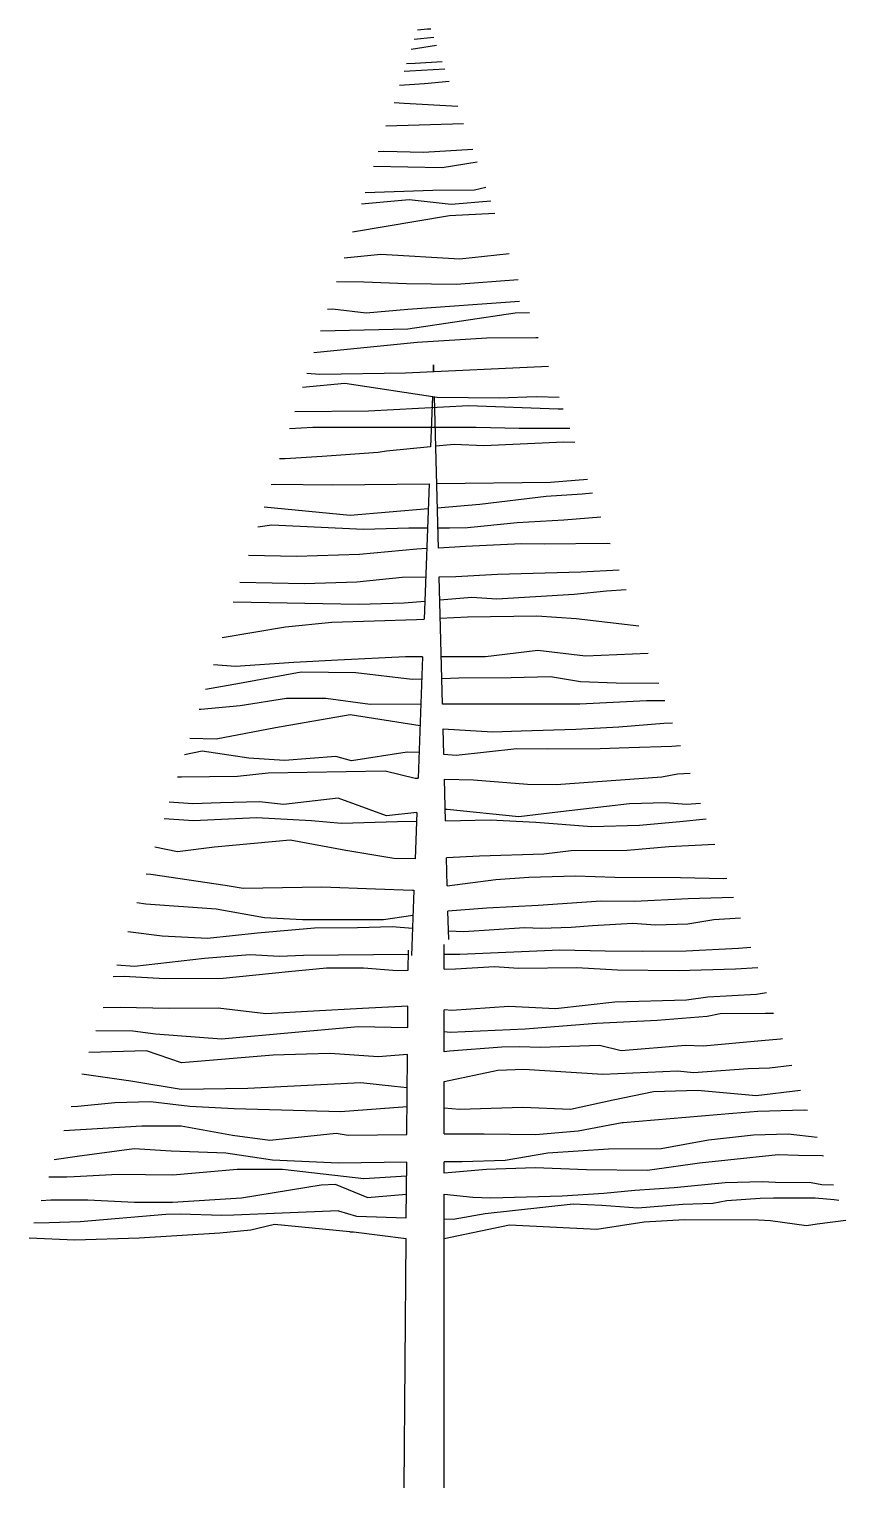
# Model space of a CAD drawing. Extents: x -1.61 to 1.72, y 0 to 5.96.
import ezdxf

# ---------------------------------------------------------------- set-up
doc = ezdxf.new("R2010")
doc.units = 0
doc.header["$LTSCALE"] = 0.0006
doc.header["$MEASUREMENT"] = 0
doc.layers.get('0').update_dxf_attribs({"linetype": 'CONTINUOUS'})

msp = doc.modelspace()

# ---------------------------------------------------------------- linework, layer by layer
for points in [[(0.0272, 5.957), (0.0129, 5.9566), (-0.0279, 5.9528)], [(0.0391, 5.9228), (-0.0403, 5.9144)], [(0.0505, 5.8901), (-0.0531, 5.8746)], [(0.084, 5.7939), (-0.059, 5.7851), (-0.0821, 5.7844)], [(0.0737, 5.8234), (-0.0368, 5.8165), (-0.0721, 5.8155)], [(0.1014, 5.7438), (0.0016, 5.7344), (-0.1006, 5.7269)], [(-0.1229, 5.6574), (-0.0815, 5.6546), (0.1368, 5.6424)], [(-0.1561, 5.5629), (0.1612, 5.5723)], [(0.1983, 5.4657), (-0.0022, 5.4535), (-0.1652, 5.4568), (-0.1876, 5.4561)], [(0.2165, 5.4136), (0.0729, 5.3906), (-0.2066, 5.3968)], [(-0.2411, 5.2896), (0.0349, 5.2999), (0.2059, 5.3009), (0.252, 5.3116)], [(0.2721, 5.254), (0.1099, 5.2411), (-0.0617, 5.2604), (-0.2564, 5.242)], [(-0.2926, 5.1292), (0.1031, 5.1961), (0.289, 5.2056)], [(0.3469, 5.0392), (0.145, 5.0183), (-0.1772, 5.0372), (-0.3273, 5.0213)], [(-0.3579, 4.926), (-0.2471, 4.9252), (-0.0719, 4.9182), (0.1318, 4.9161), (0.3834, 4.9344)], [(0.3886, 4.8454), (-0.0672, 4.8126), (-0.2372, 4.7978), (-0.374, 4.8132), (-0.3944, 4.8126)], [(0.4305, 4.7992), (0.3714, 4.7971), (-0.0663, 4.7312), (-0.4229, 4.724)], [(-0.4508, 4.6371), (-0.0281, 4.6794), (0.2564, 4.696), (0.4558, 4.6978), (0.466, 4.6976)], [(0.5073, 4.5788), (-0.0763, 4.5524), (-0.4267, 4.5469), (-0.4787, 4.5502)], [(0.0389, 4.5576), (0.0382, 4.5867), (0.0371, 4.5576)], [(-0.4965, 4.4948), (-0.3234, 4.511), (0.0533, 4.454), (0.3066, 4.4518), (0.4574, 4.4563), (0.5509, 4.4539)], [(0.5678, 4.4053), (0.5466, 4.4054), (0.1809, 4.4189), (-0.2275, 4.397), (-0.5287, 4.3945)], [(0.0333, 4.4571), (0.0257, 4.2517)], [(0.0579, 3.8381), (0.0416, 4.4558)], [(-0.5505, 4.3267), (-0.4544, 4.3319), (0.2127, 4.3322), (0.3882, 4.3277), (0.5947, 4.3281)], [(0.0257, 4.2517), (-0.1544, 4.2337), (-0.1884, 4.2278), (-0.4167, 4.2113), (-0.5674, 4.2019), (-0.5906, 4.2021)], [(0.6154, 4.2687), (0.5701, 4.2698), (0.2442, 4.2552), (0.1223, 4.2614), (0.047, 4.2538)], [(0.051, 4.1014), (0.5164, 4.1075), (0.6673, 4.1196)], [(-0.6243, 4.0973), (-0.613, 4.0984), (-0.3744, 4.0957), (0.02, 4.1009)], [(0.02, 4.1009), (-0.0006, 3.5477)], [(0.6876, 4.0615), (0.6445, 4.0578), (0.4987, 4.0486), (0.227, 4.0162), (0.0536, 4.0015)], [(0.0162, 3.9983), (-0.3025, 3.9713), (-0.654, 4.0046)], [(-0.6799, 3.9241), (-0.6227, 3.9326), (-0.2472, 3.9145), (-0.0624, 3.92), (0.0133, 3.92)], [(0.0558, 3.92), (0.1032, 3.92), (0.1762, 3.9222), (0.3801, 3.9428), (0.5697, 3.9533), (0.7209, 3.966)], [(0.0101, 3.8355), (-0.0306, 3.8333), (-0.2637, 3.8118), (-0.5215, 3.8041), (-0.7176, 3.807)], [(0.7593, 3.8557), (0.7479, 3.8564), (0.4899, 3.8536), (0.3973, 3.8557), (0.1688, 3.8441), (0.0579, 3.8381)], [(-0.7523, 3.6989), (-0.489, 3.6931), (-0.2749, 3.6995), (-0.0905, 3.7195), (0.0058, 3.7203)], [(0.061, 3.7207), (0.1286, 3.7212), (0.2987, 3.7311), (0.6393, 3.7412), (0.7964, 3.7492)], [(0.0748, 3.2), (0.061, 3.7207)], [(0.8249, 3.6673), (0.7439, 3.6615), (0.6129, 3.6479), (0.2969, 3.6288), (0.1944, 3.6355), (0.0636, 3.6247)], [(0.002, 3.6196), (-0.0824, 3.6127), (-0.2673, 3.6072), (-0.7804, 3.6163)], [(-0.8248, 3.4733), (-0.5665, 3.5156), (-0.3772, 3.5358), (-0.0318, 3.546), (-0.0006, 3.5477)], [(0.0655, 3.5512), (0.1773, 3.5571), (0.4596, 3.5606), (0.6206, 3.5508), (0.8762, 3.5202)], [(0.9153, 3.4079), (0.6593, 3.3961), (0.4638, 3.4196), (0.2503, 3.3937), (0.0697, 3.3938)], [(-0.0064, 3.3938), (-0.076, 3.3938), (-0.3531, 3.3807), (-0.533, 3.3705), (-0.7711, 3.3537), (-0.8608, 3.3611)], [(-0.0064, 3.3938), (-0.0249, 2.898)], [(-0.8927, 3.2621), (-0.7545, 3.286), (-0.5027, 3.3325), (-0.2786, 3.3294), (-0.0489, 3.3021), (-0.0098, 3.3033)], [(0.072, 3.3057), (0.1409, 3.3077), (0.3551, 3.3092), (0.5156, 3.314), (0.638, 3.2933), (0.7842, 3.2879), (0.9577, 3.2862)], [(-0.0136, 3.1999), (-0.2211, 3.1996), (-0.402, 3.2235), (-0.5627, 3.2236), (-0.7518, 3.1936), (-0.912, 3.1791), (-0.9194, 3.1789)], [(-0.957, 3.0618), (-0.85, 3.0593), (-0.6079, 3.1054), (-0.3027, 3.1583), (-0.0169, 3.1129)], [(0.9828, 3.2143), (0.9082, 3.2137), (0.6359, 3.2007), (0.0748, 3.2)], [(0.0774, 3.0998), (0.2789, 3.0879), (0.3956, 3.0914), (0.6194, 3.098), (0.7945, 3.1081), (0.979, 3.1233), (1.0141, 3.1243)], [(0.0802, 2.9951), (0.0774, 3.0998)], [(-0.021, 3.0025), (-0.0693, 3.0045), (-0.2971, 2.9686), (-0.3609, 2.9861), (-0.5698, 2.9702), (-0.7162, 2.9805), (-0.907, 3.0089), (-0.979, 2.9934)], [(1.0471, 3.0296), (1.0111, 3.0269), (0.836, 3.0217), (0.7192, 3.0182), (0.505, 3.0167), (0.3783, 3.0178), (0.1308, 2.991), (0.0802, 2.9951)], [(-1.0077, 2.904), (-0.9915, 2.9041), (-0.7627, 2.9061), (-0.6365, 2.9196), (-0.1595, 2.9288), (-0.0369, 2.8984), (-0.0249, 2.898)], [(0.0828, 2.8946), (0.2019, 2.8909), (0.4216, 2.8731), (0.5385, 2.8717), (0.9709, 2.904), (1.0339, 2.9156), (1.0858, 2.9185)], [(0.0873, 2.7243), (0.0828, 2.8946)], [(-0.0302, 2.7574), (-0.1541, 2.744), (-0.351, 2.8161), (-0.5742, 2.79), (-0.672, 2.8017), (-0.8325, 2.7969), (-0.9444, 2.7936), (-1.0409, 2.8008)], [(-0.0302, 2.7574), (-0.0372, 2.5681)], [(1.1289, 2.7949), (1.0717, 2.7901), (0.9839, 2.7973), (0.8379, 2.7929), (0.5564, 2.7602), (0.3866, 2.7406), (0.0935, 2.7708), (0.0861, 2.77)], [(-1.0625, 2.7336), (-0.9424, 2.7255), (-0.6847, 2.738), (-0.4603, 2.7252), (-0.3382, 2.7142), (-0.1095, 2.721), (-0.0315, 2.7223)], [(0.0873, 2.7243), (0.2701, 2.7274), (0.4554, 2.7183), (0.6848, 2.7008), (0.8794, 2.7065), (1.0445, 2.7212), (1.1509, 2.7318)], [(-0.0372, 2.5681), (-0.1245, 2.5696), (-0.3203, 2.6028), (-0.5471, 2.6451), (-0.8564, 2.6161), (-1.0068, 2.597), (-1.1, 2.6169)], [(1.1875, 2.6267), (0.9989, 2.6176), (0.8289, 2.6028), (0.6001, 2.6009), (0.4885, 2.5878), (0.2258, 2.58), (0.0913, 2.5734)], [(0.0943, 2.4589), (0.0913, 2.5734)], [(-1.1353, 2.507), (-1.1161, 2.5061), (-0.8128, 2.4616), (-0.7394, 2.4491), (-0.4181, 2.4538), (-0.1988, 2.4457), (-0.0477, 2.4405), (-0.042, 2.4412)], [(0.0943, 2.4589), (0.2919, 2.4846), (0.428, 2.4935), (0.6177, 2.4992), (0.7786, 2.4942), (1.0465, 2.4924), (1.2219, 2.4879), (1.2353, 2.4894)], [(-0.0459, 2.3374), (-0.1658, 2.3201), (-0.497, 2.32), (-0.6522, 2.3274), (-0.8489, 2.3631), (-1.1368, 2.3838), (-1.1731, 2.3895)], [(-0.042, 2.4412), (-0.052, 2.1739)], [(1.2626, 2.4112), (1.0783, 2.4057), (0.8595, 2.3944), (0.7231, 2.3952), (0.4655, 2.3778), (0.2564, 2.3667), (0.0971, 2.3546)], [(0.1001, 2.24), (0.0971, 2.3546)], [(0.0992, 2.2748), (0.1619, 2.2714), (0.4097, 2.2885), (0.478, 2.2857), (0.5996, 2.2893), (0.6871, 2.2968), (0.8523, 2.3065), (0.9451, 2.2995), (1.0764, 2.3034), (1.183, 2.3212), (1.2915, 2.3281)], [(-1.2107, 2.2726), (-1.0696, 2.2544), (-0.8843, 2.2452), (-0.6804, 2.2659), (-0.4473, 2.2874), (-0.272, 2.2878), (-0.1309, 2.292), (-0.0478, 2.2852)], [(0.0819, 2.1181), (0.0819, 2.2185)], [(1.3337, 2.207), (1.2839, 2.2025), (1.07, 2.1913), (0.8899, 2.1908), (0.7389, 2.1912), (0.5537, 2.1954), (0.1452, 2.1784), (0.0819, 2.1783)], [(-0.0646, 2.1777), (-0.4926, 2.1741), (-0.5912, 2.1703), (-0.7119, 2.1773), (-0.8965, 2.1621), (-1.1828, 2.1293), (-1.2548, 2.1351)], [(-0.0651, 2.1138), (-0.0644, 2.1958)], [(-1.2701, 2.0878), (-1.2254, 2.0891), (-1.0596, 2.0794), (-0.821, 2.0816), (-0.554, 2.109), (-0.3986, 2.1234), (-0.2476, 2.123), (-0.111, 2.1124), (-0.0651, 2.1138)], [(0.0819, 2.1181), (0.1274, 2.1195), (0.2878, 2.1291), (0.3854, 2.1223), (0.624, 2.1245), (0.7898, 2.1148), (1.0383, 2.1124), (1.2718, 2.1194), (1.3623, 2.1251)], [(-0.0662, 1.9676), (-0.2525, 1.9573), (-0.4518, 1.9465), (-0.6463, 1.9359), (-0.8417, 1.9593), (-1.0414, 1.9582), (-1.2411, 1.962), (-1.3111, 1.96)], [(-0.0669, 1.8806), (-0.0662, 1.9676)], [(1.3984, 2.0213), (1.3577, 2.0148), (1.1584, 2.004), (1.0711, 1.9917), (0.7791, 1.9831), (0.5365, 1.9564), (0.3463, 1.9653), (0.113, 1.9487), (0.0819, 1.9521)], [(0.0819, 1.7812), (0.0819, 1.9521)], [(0.0819, 1.8637), (0.1059, 1.8608), (0.4123, 1.8748), (0.7038, 1.8981), (0.9517, 1.9103), (1.1558, 1.9261), (1.209, 1.9374), (1.3941, 1.938), (1.4271, 1.939)], [(-1.3406, 1.8683), (-1.1896, 1.8662), (-1.0967, 1.8544), (-0.8283, 1.8331), (-0.5272, 1.8615), (-0.2697, 1.8838), (-0.0669, 1.8806)], [(1.4637, 1.8341), (1.4556, 1.8327), (1.3779, 1.8256), (1.1399, 1.8039), (1.0668, 1.8066), (0.8045, 1.7842), (0.7162, 1.8059), (0.473, 1.7987), (0.3901, 1.8011), (0.3171, 1.799), (0.1033, 1.7829), (0.0819, 1.7812)], [(-0.0678, 1.7692), (-0.1881, 1.7596), (-0.3833, 1.7733), (-0.4806, 1.7704), (-0.6169, 1.7664), (-0.9909, 1.7358), (-1.1336, 1.7851), (-1.3696, 1.7781)], [(-0.0704, 1.4425), (-0.0678, 1.7692)], [(-1.3978, 1.6902), (-1.3889, 1.6899), (-1.1981, 1.6615), (-0.9926, 1.6286), (-0.72, 1.6319), (-0.4769, 1.6439), (-0.2581, 1.6553), (-0.1213, 1.6399), (-0.0689, 1.6349)], [(0.0819, 1.6592), (0.3004, 1.706), (0.4074, 1.7091), (0.7294, 1.6895), (1.0358, 1.7034), (1.0993, 1.6956), (1.3229, 1.712), (1.4104, 1.7146), (1.5015, 1.7256)], [(0.0819, 1.4454), (0.0819, 1.6592)], [(1.5373, 1.6226), (1.3554, 1.601), (1.1161, 1.6231), (0.9361, 1.6177), (0.7715, 1.5836), (0.5974, 1.5444), (0.4023, 1.5532), (0.1445, 1.5455), (0.0819, 1.5504)], [(-0.0695, 1.5554), (-0.3422, 1.536), (-0.7759, 1.5474), (-0.9564, 1.5567), (-1.1177, 1.5762), (-1.2636, 1.5719), (-1.4142, 1.5577), (-1.441, 1.556)], [(0.0819, 1.4454), (0.2448, 1.4463), (0.4543, 1.4428), (0.6292, 1.4577), (0.8083, 1.4922), (0.8132, 1.4924), (1.2601, 1.53), (1.3621, 1.5379), (1.5519, 1.5435), (1.5651, 1.5428)], [(-1.4719, 1.4596), (-1.1537, 1.4778), (-0.993, 1.4777), (-0.7825, 1.4401), (-0.631, 1.4203), (-0.3591, 1.4478), (-0.3101, 1.4396), (-0.0704, 1.4425)], [(1.6043, 1.4305), (1.4866, 1.4442), (1.3455, 1.44), (1.1611, 1.4199), (0.9673, 1.385), (0.7531, 1.3835), (0.5053, 1.3664), (0.3308, 1.3369), (0.1557, 1.3317), (0.0819, 1.3309)], [(-0.0713, 1.3293), (-0.3506, 1.3264), (-0.6188, 1.3379), (-0.8095, 1.3663), (-1.0338, 1.3743), (-1.185, 1.3844), (-1.4178, 1.3531), (-1.5105, 1.3395)], [(-0.0731, 1.103), (-0.0713, 1.3293)], [(1.6306, 1.3548), (1.6256, 1.3558), (1.5281, 1.3578), (1.4453, 1.3602), (1.1249, 1.3264), (0.9115, 1.2957), (0.6631, 1.2981), (0.4535, 1.3064), (0.254, 1.3005), (0.0819, 1.2844)], [(0.0819, 1.2844), (0.0819, 1.3309)], [(-0.0718, 1.2728), (-0.2464, 1.2613), (-0.5787, 1.3001), (-0.7637, 1.2995), (-1.026, 1.2771), (-1.2501, 1.2802), (-1.43, 1.27), (-1.4592, 1.2691), (-1.5331, 1.2692)], [(0.0819, 1.1996), (0.1989, 1.1869), (0.2721, 1.1842), (0.564, 1.1929), (0.7341, 1.2028), (0.8603, 1.2163), (1.0208, 1.2259), (1.2295, 1.2467), (1.3804, 1.2512), (1.434, 1.2479), (1.5801, 1.2474), (1.6242, 1.239), (1.6714, 1.2378)], [(-0.2322, 1.1856), (-0.3626, 1.2384), (-0.421, 1.2367), (-0.7457, 1.1832), (-1.0276, 1.1651), (-1.1834, 1.1654), (-1.2371, 1.1686), (-1.3736, 1.1743), (-1.5245, 1.1747), (-1.5643, 1.1721)], [(-0.2322, 1.1856), (-0.0887, 1.1979), (-0.0724, 1.199)], [(0.0819, 0), (0.0819, 1.1996)], [(0.0819, 1.0981), (0.1188, 1.0969), (0.2496, 1.1203), (0.6088, 1.1601), (0.7258, 1.1539), (0.8722, 1.1436), (1.0568, 1.1588), (1.1785, 1.1624), (1.2366, 1.1739), (1.3726, 1.1828), (1.4262, 1.1844), (1.5966, 1.1846), (1.6747, 1.1772), (1.6934, 1.1746)], [(-0.3033, 1.0454), (-0.611, 1.0753), (-0.7077, 1.0529), (-0.8339, 1.0394), (-1.1645, 1.0199), (-1.4272, 1.0121), (-1.6132, 1.0201)], [(-0.3497, 1.1317), (-0.7777, 1.1141), (-0.8263, 1.1127), (-0.9969, 1.1173), (-1.0553, 1.1156), (-1.405, 1.0858), (-1.5315, 1.082), (-1.5939, 1.0802)], [(-0.3497, 1.1317), (-0.276, 1.1095)], [(-0.276, 1.1095), (-0.0731, 1.103)], [(0.0819, 1.0186), (0.3484, 1.0745), (0.7044, 1.0559), (0.8983, 1.086), (1.0636, 1.0957), (1.3655, 1.095), (1.4143, 1.0915), (1.561, 1.0716), (1.6046, 1.0777), (1.7219, 1.093)], [(-0.3033, 1.0454), (-0.2887, 1.0459)], [(-0.2887, 1.0459), (-0.0738, 1.0188)], [(-0.0819, 0), (-0.0738, 1.0188)]]:
    msp.add_lwpolyline(points)

doc.saveas('drawing.dxf')
